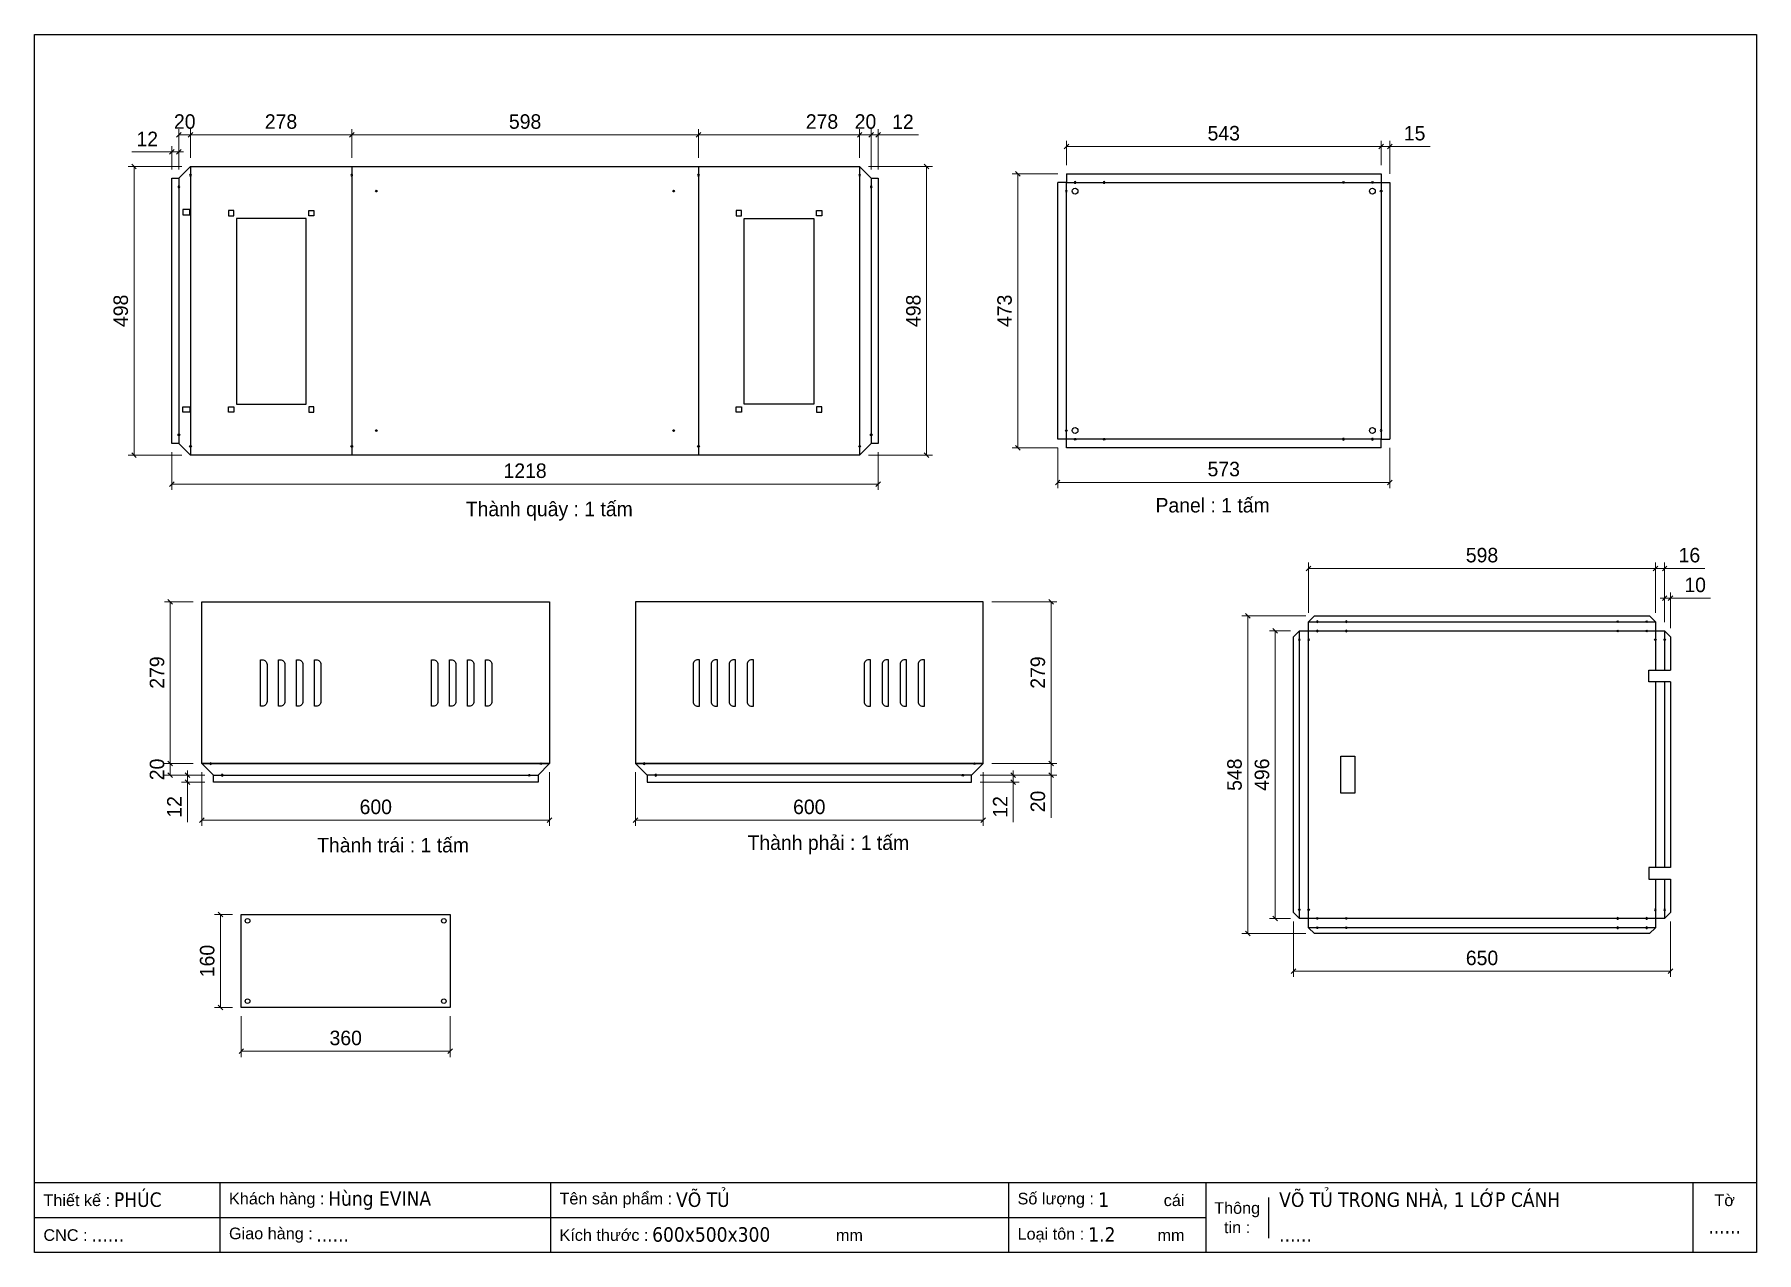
# Model space of a CAD drawing. Header units: millimetres. Extents: x 0 to 2970, y 0 to 2100.
import ezdxf
from ezdxf.enums import TextEntityAlignment as Align

# ---------------------------------------------------------------- set-up
doc = ezdxf.new("R2010")
doc.units = ezdxf.units.MM
doc.layers.add('CNC', color=7, linetype='Continuous')
doc.layers.add('DIM', color=253, linetype='Continuous')
doc.styles.add('Arial', font='arial.ttf')
doc.styles.add('Tahoma (Input Text)', font='tahoma.ttf')
doc.dimstyles.new('Dim-25', dxfattribs={"dimtxt": 25, "dimasz": 8, "dimexe": 10, "dimexo": 15, "dimgap": 10, "dimtad": 1, "dimdec": 0, "dimtxsty": 'Standard', "dimblk": 'OBLIQUE', "dimcen": 10, "dimclrd": 5, "dimclre": 5, "dimclrt": 3, "dimazin": 3, "dimtfac": 1, "dimtdec": 0, "dimtmove": 0, "dimatfit": 3, "dimldrblk": 'OBLIQUE', "dimlwd": 9, "dimlwe": 9})

# ---------------------------------------------------------------- blocks, each defined once
blk = doc.blocks.new('*D1')
at = {"color": 0, "linetype": 'ByBlock', "lineweight": -2}
for p, q in [((1542.7, 1868.3), (1534.7, 1876.3)), ((1534.7, 1378.7), (1542.7, 1370.7))]:
    blk.add_line(p, q, dxfattribs=at)
at = {"layer": 'Defpoints', "color": 0, "transparency": 16777216}
for p in [(1423.2, 1872.3), (1423.2, 1374.7), (1538.7, 1374.7)]:
    blk.add_point(p, dxfattribs=at)
at = {"layer": 'DIM', "color": 5, "lineweight": 9, "transparency": 16777216}
for p, q in [((1438.2, 1872.3), (1548.7, 1872.3)), ((1538.7, 1872.3), (1538.7, 1374.7)), ((1438.2, 1374.7), (1548.7, 1374.7))]:
    blk.add_line(p, q, dxfattribs=at)
at = {"layer": 'DIM', "color": 3, "transparency": 16777216, "insert": (1516, 1623.5), "char_height": 25, "attachment_point": 5, "rotation": 90}
blk.add_mtext('498', dxfattribs=at)
blk = doc.blocks.new('_Oblique')
at = {"color": 0, "linetype": 'ByBlock', "lineweight": -2}
blk.add_line((-0.5, -0.5), (0.5, 0.5), dxfattribs=at)
blk = doc.blocks.new('*D2')
at = {"color": 0, "linetype": 'ByBlock', "lineweight": -2}
for p, q in [((551.2, 1930.9), (543.2, 1922.9)), ((1141.2, 1922.9), (1149.2, 1930.9))]:
    blk.add_line(p, q, dxfattribs=at)
at = {"layer": 'Defpoints', "color": 0, "transparency": 16777216}
for p in [(1145.2, 1926.9), (547.2, 1872.3), (1145.2, 1872.3)]:
    blk.add_point(p, dxfattribs=at)
at = {"layer": 'DIM', "color": 5, "lineweight": 9, "transparency": 16777216}
for p, q in [((547.2, 1887.3), (547.2, 1936.9)), ((1145.2, 1887.3), (1145.2, 1936.9)), ((547.2, 1926.9), (1145.2, 1926.9))]:
    blk.add_line(p, q, dxfattribs=at)
at = {"layer": 'DIM', "color": 3, "transparency": 16777216, "insert": (846.2, 1949.7), "char_height": 25, "attachment_point": 5}
blk.add_mtext('598', dxfattribs=at)
blk = doc.blocks.new('*D3')
at = {"color": 0, "linetype": 'ByBlock', "lineweight": -2}
for p, q in [((1149.2, 1930.9), (1141.2, 1922.9)), ((1419.2, 1922.9), (1427.2, 1930.9))]:
    blk.add_line(p, q, dxfattribs=at)
at = {"layer": 'Defpoints', "color": 0, "transparency": 16777216}
for p in [(1423.2, 1926.9), (1145.2, 1872.3), (1423.2, 1872.3)]:
    blk.add_point(p, dxfattribs=at)
at = {"layer": 'DIM', "color": 5, "lineweight": 9, "transparency": 16777216}
for p, q in [((1145.2, 1887.3), (1145.2, 1936.9)), ((1423.2, 1887.3), (1423.2, 1936.9)), ((1145.2, 1926.9), (1423.2, 1926.9))]:
    blk.add_line(p, q, dxfattribs=at)
at = {"layer": 'DIM', "color": 3, "transparency": 16777216, "insert": (1358.2, 1949.7), "char_height": 25, "attachment_point": 5}
blk.add_mtext('278', dxfattribs=at)
blk = doc.blocks.new('*D4')
at = {"color": 0, "linetype": 'ByBlock', "lineweight": -2}
for p, q in [((1427.2, 1930.9), (1419.2, 1922.9)), ((1439.2, 1922.9), (1447.2, 1930.9))]:
    blk.add_line(p, q, dxfattribs=at)
at = {"layer": 'Defpoints', "color": 0, "transparency": 16777216}
for p in [(1443.2, 1926.9), (1423.2, 1872.3), (1443.2, 1852.3)]:
    blk.add_point(p, dxfattribs=at)
at = {"layer": 'DIM', "color": 5, "lineweight": 9, "transparency": 16777216}
for p, q in [((1423.2, 1887.3), (1423.2, 1936.9)), ((1443.2, 1867.3), (1443.2, 1936.9)), ((1423.2, 1926.9), (1443.2, 1926.9))]:
    blk.add_line(p, q, dxfattribs=at)
at = {"layer": 'DIM', "color": 3, "transparency": 16777216, "insert": (1433.2, 1949.7), "char_height": 25, "attachment_point": 5}
blk.add_mtext('20', dxfattribs=at)
blk = doc.blocks.new('*D5')
at = {"color": 0, "linetype": 'ByBlock', "lineweight": -2}
for p, q in [((1439.2, 1922.9), (1447.2, 1930.9)), ((1459.2, 1930.9), (1451.2, 1922.9))]:
    blk.add_line(p, q, dxfattribs=at)
at = {"layer": 'Defpoints', "color": 0, "transparency": 16777216}
for p in [(1455.2, 1926.9), (1443.2, 1852.3), (1455.2, 1852.3)]:
    blk.add_point(p, dxfattribs=at)
at = {"layer": 'DIM', "color": 5, "lineweight": 9, "transparency": 16777216}
for p, q in [((1443.2, 1867.3), (1443.2, 1936.9)), ((1455.2, 1867.3), (1455.2, 1936.9)), ((1443.2, 1926.9), (1435.2, 1926.9)), ((1443.2, 1926.9), (1455.2, 1926.9)), ((1455.2, 1926.9), (1524.4, 1926.9))]:
    blk.add_line(p, q, dxfattribs=at)
at = {"layer": 'DIM', "color": 3, "transparency": 16777216, "insert": (1497.8, 1949.5), "char_height": 25, "attachment_point": 5}
blk.add_mtext('12', dxfattribs=at)
blk = doc.blocks.new('*D6')
at = {"color": 0, "linetype": 'ByBlock', "lineweight": -2}
for p, q in [((273.2, 1930.9), (265.2, 1922.9)), ((543.2, 1922.9), (551.2, 1930.9))]:
    blk.add_line(p, q, dxfattribs=at)
at = {"layer": 'Defpoints', "color": 0, "transparency": 16777216}
for p in [(269.2, 1926.9), (269.2, 1872.3), (547.2, 1872.3)]:
    blk.add_point(p, dxfattribs=at)
at = {"layer": 'DIM', "color": 5, "lineweight": 9, "transparency": 16777216}
for p, q in [((269.2, 1887.3), (269.2, 1936.9)), ((547.2, 1887.3), (547.2, 1936.9)), ((547.2, 1926.9), (269.2, 1926.9))]:
    blk.add_line(p, q, dxfattribs=at)
at = {"layer": 'DIM', "color": 3, "transparency": 16777216, "insert": (425.2, 1949.7), "char_height": 25, "attachment_point": 5}
blk.add_mtext('278', dxfattribs=at)
blk = doc.blocks.new('*D7')
at = {"color": 0, "linetype": 'ByBlock', "lineweight": -2}
for p, q in [((253.2, 1930.9), (245.2, 1922.9)), ((265.2, 1922.9), (273.2, 1930.9))]:
    blk.add_line(p, q, dxfattribs=at)
at = {"layer": 'Defpoints', "color": 0, "transparency": 16777216}
for p in [(249.2, 1926.9), (269.2, 1872.3), (249.2, 1852.3)]:
    blk.add_point(p, dxfattribs=at)
at = {"layer": 'DIM', "color": 5, "lineweight": 9, "transparency": 16777216}
for p, q in [((249.2, 1867.3), (249.2, 1936.9)), ((269.2, 1887.3), (269.2, 1936.9)), ((269.2, 1926.9), (249.2, 1926.9))]:
    blk.add_line(p, q, dxfattribs=at)
at = {"layer": 'DIM', "color": 3, "transparency": 16777216, "insert": (259.2, 1949.7), "char_height": 25, "attachment_point": 5}
blk.add_mtext('20', dxfattribs=at)
blk = doc.blocks.new('*D8')
at = {"color": 0, "linetype": 'ByBlock', "lineweight": -2}
for p, q in [((241.2, 1328.9), (233.2, 1320.9)), ((1451.2, 1320.9), (1459.2, 1328.9))]:
    blk.add_line(p, q, dxfattribs=at)
at = {"layer": 'Defpoints', "color": 0, "transparency": 16777216}
for p in [(237.2, 1394.7), (1455.2, 1394.7), (1455.2, 1324.9)]:
    blk.add_point(p, dxfattribs=at)
at = {"layer": 'DIM', "color": 5, "lineweight": 9, "transparency": 16777216}
for p, q in [((237.2, 1379.7), (237.2, 1314.9)), ((1455.2, 1379.7), (1455.2, 1314.9)), ((237.2, 1324.9), (1455.2, 1324.9))]:
    blk.add_line(p, q, dxfattribs=at)
at = {"layer": 'DIM', "color": 3, "transparency": 16777216, "insert": (846.2, 1347.7), "char_height": 25, "attachment_point": 5}
blk.add_mtext('1218', dxfattribs=at)
blk = doc.blocks.new('f3daunguoc')
at = {"layer": 'CNC', "color": 2, "lineweight": -3}
blk.add_circle((0, 0), 1.5, dxfattribs=at)
blk = doc.blocks.new('*D9')
at = {"color": 0, "linetype": 'ByBlock', "lineweight": -2}
for p, q in [((233.2, 1893.4), (241.2, 1901.4)), ((253.2, 1901.4), (245.2, 1893.4))]:
    blk.add_line(p, q, dxfattribs=at)
at = {"layer": 'Defpoints', "color": 0, "ltscale": 3, "transparency": 16777216}
for p in [(237.2, 1897.4), (237.2, 1852.3), (249.2, 1852.3)]:
    blk.add_point(p, dxfattribs=at)
at = {"layer": 'DIM', "color": 5, "lineweight": 9, "ltscale": 3, "transparency": 16777216}
for p, q in [((237.2, 1867.3), (237.2, 1907.4)), ((249.2, 1867.3), (249.2, 1907.4)), ((237.2, 1897.4), (168, 1897.4)), ((249.2, 1897.4), (237.2, 1897.4)), ((249.2, 1897.4), (257.2, 1897.4))]:
    blk.add_line(p, q, dxfattribs=at)
at = {"layer": 'DIM', "color": 3, "ltscale": 3, "transparency": 16777216, "insert": (194.6, 1919.9), "char_height": 25, "attachment_point": 5}
blk.add_mtext('12', dxfattribs=at)
blk = doc.blocks.new('*D10')
at = {"color": 0, "linetype": 'ByBlock', "lineweight": -2}
for p, q in [((175.7, 1868.3), (167.7, 1876.3)), ((167.7, 1378.7), (175.7, 1370.7))]:
    blk.add_line(p, q, dxfattribs=at)
at = {"layer": 'Defpoints', "color": 0, "ltscale": 3, "transparency": 16777216}
for p in [(269.2, 1872.3), (171.7, 1374.7), (269.2, 1374.7)]:
    blk.add_point(p, dxfattribs=at)
at = {"layer": 'DIM', "color": 5, "lineweight": 9, "ltscale": 3, "transparency": 16777216}
for p, q in [((254.2, 1872.3), (161.7, 1872.3)), ((171.7, 1872.3), (171.7, 1374.7)), ((254.2, 1374.7), (161.7, 1374.7))]:
    blk.add_line(p, q, dxfattribs=at)
at = {"layer": 'DIM', "color": 3, "ltscale": 3, "transparency": 16777216, "insert": (149, 1623.5), "char_height": 25, "attachment_point": 5, "rotation": 90}
blk.add_mtext('498', dxfattribs=at)
blk = doc.blocks.new('khungtenAsean2')
at = {"color": 7}
for p, q in [((2970, -1980), (0, -1980)), ((320, -1980), (320, -2100)), ((890, -1980), (890, -2100)), ((1680, -1980), (1680, -2100)), ((2020, -1980), (2020, -2100)), ((2860, -1980), (2860, -2100)), ((2128.3, -2005), (2128.3, -2075)), ((2020, -2040), (0, -2040))]:
    blk.add_line(p, q, dxfattribs=at)
blk.add_lwpolyline([(0, 0), (2970, 0), (2970, -2100), (0, -2100)], close=True, dxfattribs=at)
at = {"color": 2, "char_height": 20, "style": 'Arial'}
for s, insert, width, attachment_point in [('  Thiết kế :', (0, -2010), 917.634, 4), ('  Khách hàng :', (320, -2010), 917.634, 4), ('  Tên sản phẩm :', (890, -2010), 917.634, 4), ('  Số lượng :', (1680, -2010), 917.634, 4), ('cái', (1947.6, -2010), 917.634, 4), ('Thông\\Ptin :', (2074.2, -2040), 108.311, 5), ('Tờ', (2915, -2010), 110, 5), ('  CNC :', (0, -2070), 917.634, 4), ('  Giao hàng :', (320, -2070), 917.634, 4), ('  Kích thước :', (890, -2070), 917.634, 4), ('mm', (1382.3, -2070), 917.634, 4), ('  Loại tôn :', (1680, -2070), 917.634, 4), ('mm', (1936.9, -2070), 917.634, 4)]:
    blk.add_mtext(s, dxfattribs=dict(at, insert=insert, width=width, attachment_point=attachment_point))
at = {"color": 1, "style": 'Tahoma (Input Text)', "flags": 8}
for tag, p in [('#01', (137.1, -2021.3)), ('#03', (506.6, -2019.3)), ('#05', (1106.6, -2021.3)), ('#07', (1834.7, -2021.3)), ('#09', (2146.7, -2021.3)), ('#02', (98.5, -2081.3)), ('#04', (486.1, -2081.3)), ('#06', (1065.3, -2081.3)), ('#08', (1817.4, -2081.3)), ('#10', (2146.7, -2081.3))]:
    blk.add_attdef(tag, p, '', height=25, dxfattribs=at)
blk.add_attdef('#11', text='', height=25, dxfattribs=at).set_placement((2915, -2067.3), align=Align.CENTER)
blk = doc.blocks.new('*D11')
at = {"color": 0, "linetype": 'ByBlock', "lineweight": -2}
for p, q in [((324.8, 578.6), (316.8, 586.6)), ((316.8, 426.6), (324.8, 418.6))]:
    blk.add_line(p, q, dxfattribs=at)
at = {"layer": 'Defpoints', "color": 0, "ltscale": 3, "transparency": 16777216}
for p in [(320.8, 582.6), (356.8, 582.6), (356.8, 422.6)]:
    blk.add_point(p, dxfattribs=at)
at = {"layer": 'DIM', "color": 5, "lineweight": 9, "ltscale": 3, "transparency": 16777216}
for p, q in [((341.8, 582.6), (310.8, 582.6)), ((320.8, 422.6), (320.8, 582.6)), ((341.8, 422.6), (310.8, 422.6))]:
    blk.add_line(p, q, dxfattribs=at)
at = {"layer": 'DIM', "color": 3, "ltscale": 3, "transparency": 16777216, "insert": (298, 502.6), "char_height": 25, "attachment_point": 5, "rotation": 90}
blk.add_mtext('160', dxfattribs=at)
blk = doc.blocks.new('*D12')
at = {"color": 0, "linetype": 'ByBlock', "lineweight": -2}
for p, q in [((360.8, 351), (352.8, 343)), ((712.8, 343), (720.8, 351))]:
    blk.add_line(p, q, dxfattribs=at)
at = {"layer": 'Defpoints', "color": 0, "ltscale": 3, "transparency": 16777216}
for p in [(356.8, 422.6), (716.8, 422.6), (716.8, 347)]:
    blk.add_point(p, dxfattribs=at)
at = {"layer": 'DIM', "color": 5, "lineweight": 9, "ltscale": 3, "transparency": 16777216}
for p, q in [((356.8, 407.6), (356.8, 337)), ((716.8, 407.6), (716.8, 337)), ((356.8, 347), (716.8, 347))]:
    blk.add_line(p, q, dxfattribs=at)
at = {"layer": 'DIM', "color": 3, "ltscale": 3, "transparency": 16777216, "insert": (536.8, 369.8), "char_height": 25, "attachment_point": 5}
blk.add_mtext('360', dxfattribs=at)
blk = doc.blocks.new('*D13')
at = {"color": 0, "linetype": 'ByBlock', "lineweight": -2}
for p, q in [((238.3, 1117.9), (230.3, 1125.9)), ((230.3, 846.9), (238.3, 838.9))]:
    blk.add_line(p, q, dxfattribs=at)
at = {"layer": 'Defpoints', "color": 0, "transparency": 16777216}
for p in [(288.9, 1121.9), (234.3, 842.9), (288.9, 842.9)]:
    blk.add_point(p, dxfattribs=at)
at = {"layer": 'DIM', "color": 5, "lineweight": 9, "transparency": 16777216}
for p, q in [((273.9, 1121.9), (224.3, 1121.9)), ((234.3, 1121.9), (234.3, 842.9)), ((273.9, 842.9), (224.3, 842.9))]:
    blk.add_line(p, q, dxfattribs=at)
at = {"layer": 'DIM', "color": 3, "transparency": 16777216, "insert": (211.5, 999.9), "char_height": 25, "attachment_point": 5, "rotation": 90}
blk.add_mtext('279', dxfattribs=at)
blk = doc.blocks.new('*D14')
at = {"color": 0, "linetype": 'ByBlock', "lineweight": -2}
for p, q in [((238.3, 838.9), (230.3, 846.9)), ((230.3, 826.9), (238.3, 818.9))]:
    blk.add_line(p, q, dxfattribs=at)
at = {"layer": 'Defpoints', "color": 0, "transparency": 16777216}
for p in [(288.9, 842.9), (234.3, 822.9), (308.9, 822.9)]:
    blk.add_point(p, dxfattribs=at)
at = {"layer": 'DIM', "color": 5, "lineweight": 9, "transparency": 16777216}
for p, q in [((273.9, 842.9), (224.3, 842.9)), ((234.3, 842.9), (234.3, 822.9)), ((293.9, 822.9), (224.3, 822.9))]:
    blk.add_line(p, q, dxfattribs=at)
at = {"layer": 'DIM', "color": 3, "transparency": 16777216, "insert": (211.5, 832.9), "char_height": 25, "attachment_point": 5, "rotation": 90}
blk.add_mtext('20', dxfattribs=at)
blk = doc.blocks.new('*D15')
at = {"color": 0, "linetype": 'ByBlock', "lineweight": -2}
for p, q in [((259.8, 826.9), (267.8, 818.9)), ((267.8, 806.9), (259.8, 814.9))]:
    blk.add_line(p, q, dxfattribs=at)
at = {"layer": 'Defpoints', "color": 0, "ltscale": 3, "transparency": 16777216}
for p in [(263.8, 810.9), (308.9, 822.9), (308.9, 810.9)]:
    blk.add_point(p, dxfattribs=at)
at = {"layer": 'DIM', "color": 5, "lineweight": 9, "ltscale": 3, "transparency": 16777216}
for p, q in [((293.9, 822.9), (253.8, 822.9)), ((293.9, 810.9), (253.8, 810.9)), ((263.8, 822.9), (263.8, 830.9)), ((263.8, 822.9), (263.8, 810.9)), ((263.8, 810.9), (263.8, 741.7))]:
    blk.add_line(p, q, dxfattribs=at)
at = {"layer": 'DIM', "color": 3, "ltscale": 3, "transparency": 16777216, "insert": (241.3, 768.3), "char_height": 25, "attachment_point": 5, "rotation": 90}
blk.add_mtext('12', dxfattribs=at)
blk = doc.blocks.new('*D16')
at = {"color": 0, "linetype": 'ByBlock', "lineweight": -2}
for p, q in [((292.9, 749.4), (284.9, 741.4)), ((884.5, 741.4), (892.5, 749.4))]:
    blk.add_line(p, q, dxfattribs=at)
at = {"layer": 'Defpoints', "color": 0, "ltscale": 3, "transparency": 16777216}
for p in [(288.9, 842.9), (888.5, 842.9), (888.5, 745.4)]:
    blk.add_point(p, dxfattribs=at)
at = {"layer": 'DIM', "color": 5, "lineweight": 9, "ltscale": 3, "transparency": 16777216}
for p, q in [((288.9, 827.9), (288.9, 735.4)), ((888.5, 827.9), (888.5, 735.4)), ((288.9, 745.4), (888.5, 745.4))]:
    blk.add_line(p, q, dxfattribs=at)
at = {"layer": 'DIM', "color": 3, "ltscale": 3, "transparency": 16777216, "insert": (588.7, 768.2), "char_height": 25, "attachment_point": 5}
blk.add_mtext('600', dxfattribs=at)
blk = doc.blocks.new('*D17')
at = {"color": 0, "linetype": 'ByBlock', "lineweight": -2}
for p, q in [((1757.4, 1117.9), (1749.4, 1125.9)), ((1749.4, 846.9), (1757.4, 838.9))]:
    blk.add_line(p, q, dxfattribs=at)
at = {"layer": 'Defpoints', "color": 0, "transparency": 16777216}
for p in [(1636.1, 1121.9), (1636.1, 842.9), (1753.4, 842.9)]:
    blk.add_point(p, dxfattribs=at)
at = {"layer": 'DIM', "color": 5, "lineweight": 9, "transparency": 16777216}
for p, q in [((1651.1, 1121.9), (1763.4, 1121.9)), ((1753.4, 1121.9), (1753.4, 842.9)), ((1651.1, 842.9), (1763.4, 842.9))]:
    blk.add_line(p, q, dxfattribs=at)
at = {"layer": 'DIM', "color": 3, "transparency": 16777216, "insert": (1730.6, 999.9), "char_height": 25, "attachment_point": 5, "rotation": 90}
blk.add_mtext('279', dxfattribs=at)
blk = doc.blocks.new('*D18')
at = {"color": 0, "linetype": 'ByBlock', "lineweight": -2}
for p, q in [((1757.4, 838.9), (1749.4, 846.9)), ((1749.4, 826.9), (1757.4, 818.9))]:
    blk.add_line(p, q, dxfattribs=at)
at = {"layer": 'Defpoints', "color": 0, "transparency": 16777216}
for p in [(1636.1, 842.9), (1616.1, 822.9), (1753.4, 822.9)]:
    blk.add_point(p, dxfattribs=at)
at = {"layer": 'DIM', "color": 5, "lineweight": 9, "transparency": 16777216}
for p, q in [((1651.1, 842.9), (1763.4, 842.9)), ((1753.4, 842.9), (1753.4, 822.9)), ((1631.1, 822.9), (1763.4, 822.9)), ((1753.4, 822.9), (1753.4, 749.5))]:
    blk.add_line(p, q, dxfattribs=at)
at = {"layer": 'DIM', "color": 3, "transparency": 16777216, "insert": (1730.6, 777.6), "char_height": 25, "attachment_point": 5, "rotation": 90}
blk.add_mtext('20', dxfattribs=at)
blk = doc.blocks.new('*D19')
at = {"color": 0, "linetype": 'ByBlock', "lineweight": -2}
for p, q in [((1684.1, 826.9), (1692.1, 818.9)), ((1692.1, 806.9), (1684.1, 814.9))]:
    blk.add_line(p, q, dxfattribs=at)
at = {"layer": 'Defpoints', "color": 0, "ltscale": 3, "transparency": 16777216}
for p in [(1616.1, 822.9), (1616.1, 810.9), (1688.1, 810.9)]:
    blk.add_point(p, dxfattribs=at)
at = {"layer": 'DIM', "color": 5, "lineweight": 9, "ltscale": 3, "transparency": 16777216}
for p, q in [((1631.1, 822.9), (1698.1, 822.9)), ((1631.1, 810.9), (1698.1, 810.9)), ((1688.1, 822.9), (1688.1, 830.9)), ((1688.1, 822.9), (1688.1, 810.9)), ((1688.1, 810.9), (1688.1, 741.7))]:
    blk.add_line(p, q, dxfattribs=at)
at = {"layer": 'DIM', "color": 3, "ltscale": 3, "transparency": 16777216, "insert": (1665.6, 768.3), "char_height": 25, "attachment_point": 5, "rotation": 90}
blk.add_mtext('12', dxfattribs=at)
blk = doc.blocks.new('*D20')
at = {"color": 0, "linetype": 'ByBlock', "lineweight": -2}
for p, q in [((1040.5, 749.4), (1032.5, 741.4)), ((1632.1, 741.4), (1640.1, 749.4))]:
    blk.add_line(p, q, dxfattribs=at)
at = {"layer": 'Defpoints', "color": 0, "ltscale": 3, "transparency": 16777216}
for p in [(1036.5, 842.9), (1636.1, 842.9), (1036.5, 745.4)]:
    blk.add_point(p, dxfattribs=at)
at = {"layer": 'DIM', "color": 5, "lineweight": 9, "ltscale": 3, "transparency": 16777216}
for p, q in [((1036.5, 827.9), (1036.5, 735.4)), ((1636.1, 827.9), (1636.1, 735.4)), ((1636.1, 745.4), (1036.5, 745.4))]:
    blk.add_line(p, q, dxfattribs=at)
at = {"layer": 'DIM', "color": 3, "ltscale": 3, "transparency": 16777216, "insert": (1336.3, 768.2), "char_height": 25, "attachment_point": 5}
blk.add_mtext('600', dxfattribs=at)
blk = doc.blocks.new('*D21')
at = {"color": 0, "linetype": 'ByBlock', "lineweight": -2}
for p, q in [((2318.5, 1902.8), (2326.5, 1910.8)), ((2341.5, 1910.8), (2333.5, 1902.8))]:
    blk.add_line(p, q, dxfattribs=at)
at = {"layer": 'Defpoints', "color": 0, "ltscale": 3, "transparency": 16777216}
for p in [(2337.5, 1906.8), (2322.5, 1859.9), (2337.5, 1844.9)]:
    blk.add_point(p, dxfattribs=at)
at = {"layer": 'DIM', "color": 5, "lineweight": 9, "ltscale": 3, "transparency": 16777216}
for p, q in [((2322.5, 1906.8), (2314.5, 1906.8)), ((2322.5, 1874.9), (2322.5, 1916.8)), ((2322.5, 1906.8), (2337.5, 1906.8)), ((2337.5, 1859.9), (2337.5, 1916.8)), ((2337.5, 1906.8), (2407.1, 1906.8))]:
    blk.add_line(p, q, dxfattribs=at)
at = {"layer": 'DIM', "color": 3, "ltscale": 3, "transparency": 16777216, "insert": (2380.3, 1929.6), "char_height": 25, "attachment_point": 5}
blk.add_mtext('15', dxfattribs=at)
blk = doc.blocks.new('*D22')
at = {"color": 0, "linetype": 'ByBlock', "lineweight": -2}
for p, q in [((1783.7, 1910.8), (1775.7, 1902.8)), ((2318.5, 1902.8), (2326.5, 1910.8))]:
    blk.add_line(p, q, dxfattribs=at)
at = {"layer": 'Defpoints', "color": 0, "ltscale": 3, "transparency": 16777216}
for p in [(1779.7, 1906.8), (1779.7, 1859.9), (2322.5, 1859.9)]:
    blk.add_point(p, dxfattribs=at)
at = {"layer": 'DIM', "color": 5, "lineweight": 9, "ltscale": 3, "transparency": 16777216}
for p, q in [((1779.7, 1874.9), (1779.7, 1916.8)), ((2322.5, 1906.8), (1779.7, 1906.8)), ((2322.5, 1874.9), (2322.5, 1916.8))]:
    blk.add_line(p, q, dxfattribs=at)
at = {"layer": 'DIM', "color": 3, "ltscale": 3, "transparency": 16777216, "insert": (2051.1, 1929.6), "char_height": 25, "attachment_point": 5}
blk.add_mtext('543', dxfattribs=at)
blk = doc.blocks.new('*D23')
at = {"color": 0, "linetype": 'ByBlock', "lineweight": -2}
for p, q in [((1700, 1855.9), (1692, 1863.9)), ((1692, 1391.1), (1700, 1383.1))]:
    blk.add_line(p, q, dxfattribs=at)
at = {"layer": 'Defpoints', "color": 0, "ltscale": 3, "transparency": 16777216}
for p in [(1779.7, 1859.9), (1696, 1387.1), (1779.7, 1387.1)]:
    blk.add_point(p, dxfattribs=at)
at = {"layer": 'DIM', "color": 5, "lineweight": 9, "ltscale": 3, "transparency": 16777216}
for p, q in [((1764.7, 1859.9), (1686, 1859.9)), ((1696, 1859.9), (1696, 1387.1)), ((1764.7, 1387.1), (1686, 1387.1))]:
    blk.add_line(p, q, dxfattribs=at)
at = {"layer": 'DIM', "color": 3, "ltscale": 3, "transparency": 16777216, "insert": (1673.2, 1623.5), "char_height": 25, "attachment_point": 5, "rotation": 90}
blk.add_mtext('473', dxfattribs=at)
blk = doc.blocks.new('*D24')
at = {"color": 0, "linetype": 'ByBlock', "lineweight": -2}
for p, q in [((1768.7, 1331.8), (1760.7, 1323.8)), ((2333.5, 1323.8), (2341.5, 1331.8))]:
    blk.add_line(p, q, dxfattribs=at)
at = {"layer": 'Defpoints', "color": 0, "ltscale": 3, "transparency": 16777216}
for p in [(1764.7, 1402.1), (2337.5, 1402.1), (2337.5, 1327.8)]:
    blk.add_point(p, dxfattribs=at)
at = {"layer": 'DIM', "color": 5, "lineweight": 9, "ltscale": 3, "transparency": 16777216}
for p, q in [((1764.7, 1387.1), (1764.7, 1317.8)), ((2337.5, 1387.1), (2337.5, 1317.8)), ((1764.7, 1327.8), (2337.5, 1327.8))]:
    blk.add_line(p, q, dxfattribs=at)
at = {"layer": 'DIM', "color": 3, "ltscale": 3, "transparency": 16777216, "insert": (2051.1, 1350.6), "char_height": 25, "attachment_point": 5}
blk.add_mtext('573', dxfattribs=at)
blk = doc.blocks.new('*D25')
at = {"color": 0, "linetype": 'ByBlock', "lineweight": -2}
for p, q in [((2807.5, 1124.1), (2815.5, 1132.1)), ((2825.5, 1132.1), (2817.5, 1124.1))]:
    blk.add_line(p, q, dxfattribs=at)
at = {"layer": 'Defpoints', "color": 0, "ltscale": 3, "transparency": 16777216}
for p in [(2821.5, 1128.1), (2811.5, 1071.6), (2821.5, 1061.6)]:
    blk.add_point(p, dxfattribs=at)
at = {"layer": 'DIM', "color": 5, "lineweight": 9, "ltscale": 3, "transparency": 16777216}
for p, q in [((2811.5, 1086.6), (2811.5, 1138.1)), ((2821.5, 1076.6), (2821.5, 1138.1)), ((2811.5, 1128.1), (2803.5, 1128.1)), ((2811.5, 1128.1), (2821.5, 1128.1)), ((2821.5, 1128.1), (2890.8, 1128.1))]:
    blk.add_line(p, q, dxfattribs=at)
at = {"layer": 'DIM', "color": 3, "ltscale": 3, "transparency": 16777216, "insert": (2864.1, 1150.9), "char_height": 25, "attachment_point": 5}
blk.add_mtext('10', dxfattribs=at)
blk = doc.blocks.new('*D26')
at = {"color": 0, "linetype": 'ByBlock', "lineweight": -2}
for p, q in [((2791.5, 1175.4), (2799.5, 1183.4)), ((2815.5, 1183.4), (2807.5, 1175.4))]:
    blk.add_line(p, q, dxfattribs=at)
at = {"layer": 'Defpoints', "color": 0, "ltscale": 3, "transparency": 16777216}
for p in [(2811.5, 1179.4), (2795.5, 1087.6), (2811.5, 1071.6)]:
    blk.add_point(p, dxfattribs=at)
at = {"layer": 'DIM', "color": 5, "lineweight": 9, "ltscale": 3, "transparency": 16777216}
for p, q in [((2795.5, 1102.6), (2795.5, 1189.4)), ((2811.5, 1086.6), (2811.5, 1189.4)), ((2795.5, 1179.4), (2787.5, 1179.4)), ((2795.5, 1179.4), (2811.5, 1179.4)), ((2811.5, 1179.4), (2880.9, 1179.4))]:
    blk.add_line(p, q, dxfattribs=at)
at = {"layer": 'DIM', "color": 3, "ltscale": 3, "transparency": 16777216, "insert": (2854.2, 1202.2), "char_height": 25, "attachment_point": 5}
blk.add_mtext('16', dxfattribs=at)
blk = doc.blocks.new('*D27')
at = {"color": 0, "linetype": 'ByBlock', "lineweight": -2}
for p, q in [((2201.5, 1183.4), (2193.5, 1175.4)), ((2791.5, 1175.4), (2799.5, 1183.4))]:
    blk.add_line(p, q, dxfattribs=at)
at = {"layer": 'Defpoints', "color": 0, "ltscale": 3, "transparency": 16777216}
for p in [(2197.5, 1179.4), (2197.5, 1087.6), (2795.5, 1087.6)]:
    blk.add_point(p, dxfattribs=at)
at = {"layer": 'DIM', "color": 5, "lineweight": 9, "ltscale": 3, "transparency": 16777216}
for p, q in [((2197.5, 1102.6), (2197.5, 1189.4)), ((2795.5, 1102.6), (2795.5, 1189.4)), ((2795.5, 1179.4), (2197.5, 1179.4))]:
    blk.add_line(p, q, dxfattribs=at)
at = {"layer": 'DIM', "color": 3, "ltscale": 3, "transparency": 16777216, "insert": (2496.5, 1202.2), "char_height": 25, "attachment_point": 5}
blk.add_mtext('598', dxfattribs=at)
blk = doc.blocks.new('*D28')
at = {"color": 0, "linetype": 'ByBlock', "lineweight": -2}
for p, q in [((2096.5, 1093.6), (2088.5, 1101.6)), ((2088.5, 554), (2096.5, 546))]:
    blk.add_line(p, q, dxfattribs=at)
at = {"layer": 'Defpoints', "color": 0, "ltscale": 3, "transparency": 16777216}
for p in [(2207.5, 1097.6), (2092.5, 550), (2207.5, 550)]:
    blk.add_point(p, dxfattribs=at)
at = {"layer": 'DIM', "color": 5, "lineweight": 9, "ltscale": 3, "transparency": 16777216}
for p, q in [((2192.5, 1097.6), (2082.5, 1097.6)), ((2092.5, 1097.6), (2092.5, 550)), ((2192.5, 550), (2082.5, 550))]:
    blk.add_line(p, q, dxfattribs=at)
at = {"layer": 'DIM', "color": 3, "ltscale": 3, "transparency": 16777216, "insert": (2069.8, 823.8), "char_height": 25, "attachment_point": 5, "rotation": 90}
blk.add_mtext('548', dxfattribs=at)
blk = doc.blocks.new('*D29')
at = {"color": 0, "linetype": 'ByBlock', "lineweight": -2}
for p, q in [((2143.9, 1067.6), (2135.9, 1075.6)), ((2135.9, 580), (2143.9, 572))]:
    blk.add_line(p, q, dxfattribs=at)
at = {"layer": 'Defpoints', "color": 0, "ltscale": 3, "transparency": 16777216}
for p in [(2139.9, 1071.6), (2181.5, 1071.6), (2181.5, 576)]:
    blk.add_point(p, dxfattribs=at)
at = {"layer": 'DIM', "color": 5, "lineweight": 9, "ltscale": 3, "transparency": 16777216}
for p, q in [((2166.5, 1071.6), (2129.9, 1071.6)), ((2139.9, 576), (2139.9, 1071.6)), ((2166.5, 576), (2129.9, 576))]:
    blk.add_line(p, q, dxfattribs=at)
at = {"layer": 'DIM', "color": 3, "ltscale": 3, "transparency": 16777216, "insert": (2117.1, 823.8), "char_height": 25, "attachment_point": 5, "rotation": 90}
blk.add_mtext('496', dxfattribs=at)
blk = doc.blocks.new('*D30')
at = {"color": 0, "linetype": 'ByBlock', "lineweight": -2}
for p, q in [((2175.5, 489.1), (2167.5, 481.1)), ((2817.5, 481.1), (2825.5, 489.1))]:
    blk.add_line(p, q, dxfattribs=at)
at = {"layer": 'Defpoints', "color": 0, "ltscale": 3, "transparency": 16777216}
for p in [(2171.5, 586), (2821.5, 586), (2821.5, 485.1)]:
    blk.add_point(p, dxfattribs=at)
at = {"layer": 'DIM', "color": 5, "lineweight": 9, "ltscale": 3, "transparency": 16777216}
for p, q in [((2171.5, 571), (2171.5, 475.1)), ((2821.5, 571), (2821.5, 475.1)), ((2171.5, 485.1), (2821.5, 485.1))]:
    blk.add_line(p, q, dxfattribs=at)
at = {"layer": 'DIM', "color": 3, "ltscale": 3, "transparency": 16777216, "insert": (2496.5, 507.8), "char_height": 25, "attachment_point": 5}
blk.add_mtext('650', dxfattribs=at)

msp = doc.modelspace()

# ---------------------------------------------------------------- linework, layer by layer
at = {"color": 7}
for p, q in [((249.2, 1852.3), (269.2, 1872.3)), ((269.2, 1872.3), (269.2, 1374.7)), ((547.2, 1872.3), (547.2, 1374.7)), ((1145.2, 1872.3), (1145.2, 1374.7)), ((1423.2, 1872.3), (1423.2, 1374.7)), ((1423.2, 1872.3), (1443.2, 1852.3)), ((249.2, 1852.3), (249.2, 1394.7)), ((1443.2, 1852.3), (1443.2, 1394.7)), ((249.2, 1394.7), (269.2, 1374.7)), ((1423.2, 1374.7), (1443.2, 1394.7)), ((288.9, 1121.9), (888.5, 1121.9)), ((1636.1, 1121.9), (1036.5, 1121.9)), ((288.9, 842.9), (888.5, 842.9)), ((308.9, 822.9), (288.9, 842.9)), ((868.5, 822.9), (888.5, 842.9)), ((1636.1, 842.9), (1036.5, 842.9)), ((1056.5, 822.9), (1036.5, 842.9)), ((1616.1, 822.9), (1636.1, 842.9)), ((308.9, 822.9), (868.5, 822.9)), ((1616.1, 822.9), (1056.5, 822.9))]:
    msp.add_line(p, q, dxfattribs=at)
for points in [[(269.2, 1872.3), (1423.2, 1872.3)], [(249.2, 1394.7), (237.2, 1394.7), (237.2, 1852.3), (249.2, 1852.3)], [(1443.2, 1852.3), (1455.2, 1852.3), (1455.2, 1394.7), (1443.2, 1394.7)], [(1764.7, 1402.1), (1764.7, 1844.9)], [(1779.7, 1859.9), (2322.5, 1859.9)], [(2337.5, 1844.9), (2337.5, 1402.1)], [(1423.2, 1374.7), (269.2, 1374.7)], [(2322.5, 1387.1), (1779.7, 1387.1)], [(2821.5, 643.8), (2821.5, 586), (2811.5, 576), (2795.5, 576), (2795.5, 560), (2785.5, 550), (2207.5, 550), (2197.5, 560), (2197.5, 576), (2181.5, 576), (2171.5, 586), (2171.5, 1061.6), (2181.5, 1071.6), (2197.5, 1071.6), (2197.5, 1087.6), (2207.5, 1097.6), (2785.5, 1097.6), (2795.5, 1087.6), (2795.5, 1071.6), (2811.5, 1071.6), (2821.5, 1061.6), (2821.5, 1003.8)], [(2181.5, 576), (2181.5, 1071.6)], [(2197.5, 1087.6), (2795.5, 1087.6)], [(2795.5, 643.8), (2795.5, 576), (2197.5, 576), (2197.5, 1071.6), (2795.5, 1071.6), (2795.5, 1003.8)], [(2811.5, 1071.6), (2811.5, 1003.8)], [(2795.5, 983.8), (2795.5, 663.8)], [(2811.5, 983.8), (2811.5, 663.8)], [(2821.5, 983.8), (2821.5, 663.8)], [(868.5, 822.9), (868.5, 810.9), (308.9, 810.9), (308.9, 822.9)], [(1056.5, 822.9), (1056.5, 810.9), (1616.1, 810.9), (1616.1, 822.9)], [(2811.5, 643.8), (2811.5, 576)], [(2795.5, 560), (2197.5, 560)]]:
    msp.add_lwpolyline(points, dxfattribs=at)
at = {"color": 7, "ltscale": 3}
for points in [[(1779.7, 1859.9), (1779.7, 1844.9), (1764.7, 1844.9)], [(2322.5, 1859.9), (2322.5, 1844.9), (2337.5, 1844.9)], [(1779.7, 1387.1), (1779.7, 1402.1), (1764.7, 1402.1)], [(2322.5, 1387.1), (2322.5, 1402.1), (2337.5, 1402.1)]]:
    msp.add_lwpolyline(points, dxfattribs=at)
at = {"color": 7}
for points in [[(1779.7, 1844.9), (2322.5, 1844.9), (2322.5, 1402.1), (1779.7, 1402.1)], [(716.8, 422.6), (356.8, 422.6), (356.8, 582.6), (716.8, 582.6)]]:
    msp.add_lwpolyline(points, close=True, dxfattribs=at)
at = {"color": 2}
for points in [[(268.2, 1798), (256.2, 1798), (256.2, 1789), (268.2, 1789)], [(343.6, 1787.3), (343.6, 1796.3), (334.6, 1796.3), (334.6, 1787.3)], [(468.4, 1462.5), (468.4, 1782.5), (348.4, 1782.5), (348.4, 1462.5)], [(473.1, 1787.3), (473.1, 1796.3), (482.1, 1796.3), (482.1, 1787.3)], [(1219.2, 1787.3), (1219.2, 1796.3), (1210.2, 1796.3), (1210.2, 1787.3)], [(1224, 1462.5), (1224, 1782.5), (1344, 1782.5), (1344, 1462.5)], [(1348.7, 1787.3), (1348.7, 1796.3), (1357.7, 1796.3), (1357.7, 1787.3)], [(268.2, 1449), (256.2, 1449), (256.2, 1458), (268.2, 1458)], [(343.6, 1457.8), (343.6, 1448.8), (334.6, 1448.8), (334.6, 1457.8)], [(473.1, 1457.8), (473.1, 1448.8), (482.1, 1448.8), (482.1, 1457.8)], [(1219.2, 1457.8), (1219.2, 1448.8), (1210.2, 1448.8), (1210.2, 1457.8)], [(1348.7, 1457.8), (1348.7, 1448.8), (1357.7, 1448.8), (1357.7, 1457.8)]]:
    msp.add_lwpolyline(points, close=True, dxfattribs=at)
at = {"color": 7, "ltscale": 3}
for points in [[(288.9, 842.9), (288.9, 1121.9), (888.5, 1121.9), (888.5, 842.9)], [(1636.1, 842.9), (1636.1, 1121.9), (1036.5, 1121.9), (1036.5, 842.9)]]:
    msp.add_lwpolyline(points, close=True, dxfattribs=at)
at = {"color": 2}
for points in [[(401.1, 1013.9), (401.1, 949.9, -0.414214), (393.1, 941.9), (390.1, 941.9), (390.1, 1021.9), (393.1, 1021.9, -0.414214)], [(432.1, 1013.9), (432.1, 949.9, -0.414214), (424.1, 941.9), (421.1, 941.9), (421.1, 1021.9), (424.1, 1021.9, -0.414214)], [(463.1, 1013.9), (463.1, 949.9, -0.414214), (455.1, 941.9), (452.1, 941.9), (452.1, 1021.9), (455.1, 1021.9, -0.414214)], [(494.1, 1013.9), (494.1, 949.9, -0.414214), (486.1, 941.9), (483.1, 941.9), (483.1, 1021.9), (486.1, 1021.9, -0.414214)], [(695.9, 1013.9), (695.9, 949.9, -0.414214), (687.9, 941.9), (684.9, 941.9), (684.9, 1021.9), (687.9, 1021.9, -0.414214)], [(726.9, 1013.9), (726.9, 949.9, -0.414214), (718.9, 941.9), (715.9, 941.9), (715.9, 1021.9), (718.9, 1021.9, -0.414214)], [(757.9, 1013.9), (757.9, 949.9, -0.414214), (749.9, 941.9), (746.9, 941.9), (746.9, 1021.9), (749.9, 1021.9, -0.414214)], [(788.9, 1013.9), (788.9, 949.9, -0.414214), (780.9, 941.9), (777.9, 941.9), (777.9, 1021.9), (780.9, 1021.9, -0.414214)], [(1136.1, 1013.9), (1136.1, 949.9, 0.414214), (1144.1, 941.9), (1147.1, 941.9), (1147.1, 1021.9), (1144.1, 1021.9, 0.414214)], [(1167.1, 1013.9), (1167.1, 949.9, 0.414214), (1175.1, 941.9), (1178.1, 941.9), (1178.1, 1021.9), (1175.1, 1021.9, 0.414214)], [(1198.1, 1013.9), (1198.1, 949.9, 0.414214), (1206.1, 941.9), (1209.1, 941.9), (1209.1, 1021.9), (1206.1, 1021.9, 0.414214)], [(1229.1, 1013.9), (1229.1, 949.9, 0.414214), (1237.1, 941.9), (1240.1, 941.9), (1240.1, 1021.9), (1237.1, 1021.9, 0.414214)], [(1430.9, 1013.9), (1430.9, 949.9, 0.414214), (1438.9, 941.9), (1441.9, 941.9), (1441.9, 1021.9), (1438.9, 1021.9, 0.414214)], [(1461.9, 1013.9), (1461.9, 949.9, 0.414214), (1469.9, 941.9), (1472.9, 941.9), (1472.9, 1021.9), (1469.9, 1021.9, 0.414214)], [(1492.9, 1013.9), (1492.9, 949.9, 0.414214), (1500.9, 941.9), (1503.9, 941.9), (1503.9, 1021.9), (1500.9, 1021.9, 0.414214)], [(1523.9, 1013.9), (1523.9, 949.9, 0.414214), (1531.9, 941.9), (1534.9, 941.9), (1534.9, 1021.9), (1531.9, 1021.9, 0.414214)]]:
    msp.add_lwpolyline(points, format="xyb", close=True, dxfattribs=at)
for points in [[(2821.5, 983.8), (2784.5, 983.8), (2784.5, 1003.8), (2821.5, 1003.8)], [(2821.5, 663.8), (2784.5, 663.8), (2784.5, 643.8), (2821.5, 643.8)]]:
    msp.add_lwpolyline(points, dxfattribs=at)
at = {"color": 2, "linetype": 'Continuous'}
msp.add_lwpolyline([(2253.3, 855.6), (2277.3, 855.6), (2277.3, 792.1), (2253.3, 792.1)], close=True, dxfattribs=at)
at = {"color": 2, "ltscale": 3}
for centre, radius in [((589.6, 1829.9), 1.5), ((1102.4, 1829.9), 1.5), ((1794.7, 1829.9), 5), ((2307.5, 1829.9), 5), ((589.6, 1417.1), 1.5), ((1102.4, 1417.1), 1.5), ((1794.7, 1417.1), 5), ((2307.5, 1417.1), 5)]:
    msp.add_circle(centre, radius, dxfattribs=at)
at = {"color": 7}
for centre in [(367.5, 571.9), (706, 571.9), (367.5, 433.4), (706, 433.4)]:
    msp.add_circle(centre, 4, dxfattribs=at)

# ---------------------------------------------------------------- block references
ref = msp.add_blockref('khungtenAsean2', (0, 2100), dxfattribs=at)
ref.add_attrib('#11', '......', dxfattribs={"color": 1, "height": 25, "style": 'Tahoma (Input Text)'}).set_placement((2915, 32.7), align=Align.CENTER)
ref.add_attrib('#09', 'VÕ TỦ TRONG NHÀ, 1 LỚP CÁNH', (2146.7, 78.7), dxfattribs={"color": 1, "height": 25, "style": 'Tahoma (Input Text)'})
ref.add_attrib('#10', '......', (2146.7, 18.7), dxfattribs={"color": 1, "height": 25, "style": 'Tahoma (Input Text)'})
ref.add_attrib('#08', '1.2', (1817.4, 18.7), dxfattribs={"color": 1, "height": 25, "style": 'Tahoma (Input Text)'})
ref.add_attrib('#07', '1', (1834.7, 78.7), dxfattribs={"color": 1, "height": 25, "style": 'Tahoma (Input Text)'})
ref.add_attrib('#06', '600x500x300', (1065.3, 18.7), dxfattribs={"color": 1, "height": 25, "style": 'Tahoma (Input Text)'})
ref.add_attrib('#05', 'VÕ TỦ', (1106.6, 78.7), dxfattribs={"color": 1, "height": 25, "style": 'Tahoma (Input Text)'})
ref.add_attrib('#04', '......', (486.1, 18.7), dxfattribs={"color": 1, "height": 25, "style": 'Tahoma (Input Text)'})
ref.add_attrib('#03', 'Hùng EVINA', (506.6, 80.7), dxfattribs={"color": 1, "height": 25, "style": 'Tahoma (Input Text)'})
ref.add_attrib('#02', '......', (98.5, 18.7), dxfattribs={"color": 1, "height": 25, "style": 'Tahoma (Input Text)'})
ref.add_attrib('#01', 'PHÚC', (137.1, 78.7), dxfattribs={"color": 1, "height": 25, "style": 'Tahoma (Input Text)'})
at = {"lineweight": -3, "xscale": -1}
for p, rotation in [((269.2, 1857.3), 180), ((547.2, 1857.3), 180), ((1145.2, 1857.3), 180), ((1423.2, 1857.3), 180), ((1794.7, 1844.9), 180), ((1844.7, 1844.9), 180), ((249.2, 1837.3), 180), ((1443.2, 1837.3), 180), ((1779.7, 1829.9), 180), ((2212.5, 1087.6), 180), ((2212.5, 1071.6), 180), ((2262.5, 1087.6), 180), ((2262.5, 1071.6), 180), ((2181.5, 1056.6), 180), ((2197.5, 1056.6), 180), ((303.9, 842.9), 270), ((1051.5, 842.9), 270), ((323.9, 822.9), 270), ((1071.5, 822.9), 270)]:
    msp.add_blockref('f3daunguoc', p, dxfattribs=dict(at, rotation=rotation))
at = {"lineweight": -3}
for p, rotation in [((2257.5, 1844.9), 180), ((2307.5, 1844.9), 180), ((2322.5, 1829.9), 180), ((2730.5, 1087.6), 180), ((2730.5, 1071.6), 180), ((2780.5, 1087.6), 180), ((2780.5, 1071.6), 180), ((2795.5, 1056.6), 180), ((2811.5, 1056.6), 180), ((873.5, 842.9), 90), ((1621.1, 842.9), 90), ((853.5, 822.9), 90), ((1601.1, 822.9), 90)]:
    msp.add_blockref('f3daunguoc', p, dxfattribs=dict(at, rotation=rotation))
for p in [(249.2, 1409.7), (1443.2, 1409.7), (1779.7, 1417.1), (1794.7, 1402.1), (1844.7, 1402.1), (269.2, 1389.7), (547.2, 1389.7), (1145.2, 1389.7), (1423.2, 1389.7), (2181.5, 591), (2197.5, 591), (2212.5, 576), (2262.5, 576), (2212.5, 560), (2262.5, 560)]:
    msp.add_blockref('f3daunguoc', p, dxfattribs=at)
at = {"lineweight": -3, "xscale": -1}
for p in [(2257.5, 1402.1), (2307.5, 1402.1), (2322.5, 1417.1), (2730.5, 576), (2780.5, 576), (2795.5, 591), (2811.5, 591), (2730.5, 560), (2780.5, 560)]:
    msp.add_blockref('f3daunguoc', p, dxfattribs=at)

# ---------------------------------------------------------------- texts
at = {"color": 2, "char_height": 25, "width": 1073, "attachment_point": 5}
for s, insert in [('Thành quây : 1 tấm', (887.9, 1278.1)), ('Panel : 1 tấm', (2031.9, 1288.2)), ('Thành trái : 1 tấm', (618.5, 702.2)), ('Thành phải : 1 tấm', (1369.2, 702.8))]:
    msp.add_mtext(s, dxfattribs=dict(at, insert=insert))

# ---------------------------------------------------------------- dimensions: what is measured, and where the dimension line sits
at = {"layer": 'DIM', "color": 7}
for base, p1, p2, angle, picture, middle in [((249.2, 1926.9), (269.2, 1872.3), (249.2, 1852.3), 180, '*D7', (259.2, 1926.9)), ((269.2, 1926.9), (547.2, 1872.3), (269.2, 1872.3), 180, '*D6', (425.2, 1926.9)), ((1538.7, 1374.7), (1423.2, 1872.3), (1423.2, 1374.7), 90, '*D1', (1538.7, 1623.5)), ((234.3, 842.9), (288.9, 1121.9), (288.9, 842.9), 270, '*D13', (234.3, 999.9)), ((1753.4, 842.9), (1636.1, 1121.9), (1636.1, 842.9), 270, '*D17', (1753.4, 999.9)), ((234.3, 822.9), (288.9, 842.9), (308.9, 822.9), 270, '*D14', (234.3, 832.9)), ((1753.4, 822.9), (1636.1, 842.9), (1616.1, 822.9), 270, '*D18', (1753.4, 777.6))]:
    dim = msp.add_linear_dim(base=base, p1=p1, p2=p2, angle=angle, dimstyle='Dim-25', dxfattribs=at)
    dim.commit()
    dim.dimension.update_dxf_attribs({"geometry": picture, "text_midpoint": middle, "dimtype": 160})
for base, p1, p2, picture, middle in [((1145.2, 1926.9), (547.2, 1872.3), (1145.2, 1872.3), '*D2', (846.2, 1949.7)), ((1455.2, 1926.9), (1443.2, 1852.3), (1455.2, 1852.3), '*D5', (1497.8, 1949.5)), ((1455.2, 1324.9), (237.2, 1394.7), (1455.2, 1394.7), '*D8', (846.2, 1347.7))]:
    dim = msp.add_linear_dim(base=base, p1=p1, p2=p2, dimstyle='Dim-25', dxfattribs=at)
    dim.commit()
    dim.dimension.update_dxf_attribs({"geometry": picture, "text_midpoint": middle})
for base, p1, p2, picture, middle in [((1423.2, 1926.9), (1145.2, 1872.3), (1423.2, 1872.3), '*D3', (1358.2, 1926.9)), ((1443.2, 1926.9), (1423.2, 1872.3), (1443.2, 1852.3), '*D4', (1433.2, 1926.9))]:
    dim = msp.add_linear_dim(base=base, p1=p1, p2=p2, dimstyle='Dim-25', dxfattribs=at)
    dim.commit()
    dim.dimension.update_dxf_attribs({"geometry": picture, "text_midpoint": middle, "dimtype": 160})
at = {"layer": 'DIM', "color": 7, "ltscale": 3}
for base, p1, p2, picture, middle in [((237.2, 1897.4), (249.2, 1852.3), (237.2, 1852.3), '*D9', (194.6, 1919.9)), ((1779.7, 1906.8), (2322.5, 1859.9), (1779.7, 1859.9), '*D22', (2051.1, 1929.6)), ((2337.5, 1906.8), (2322.5, 1859.9), (2337.5, 1844.9), '*D21', (2380.3, 1929.6)), ((2337.5, 1327.8), (1764.7, 1402.1), (2337.5, 1402.1), '*D24', (2051.1, 1350.6)), ((2197.5, 1179.4), (2795.5, 1087.6), (2197.5, 1087.6), '*D27', (2496.5, 1202.2)), ((2811.5, 1179.4), (2795.5, 1087.6), (2811.5, 1071.6), '*D26', (2854.2, 1202.2)), ((2821.5, 1128.1), (2811.5, 1071.6), (2821.5, 1061.6), '*D25', (2864.1, 1150.9)), ((1036.5, 745.4), (1636.1, 842.9), (1036.5, 842.9), '*D20', (1336.3, 768.2)), ((2821.5, 485.1), (2171.5, 586), (2821.5, 586), '*D30', (2496.5, 507.8))]:
    dim = msp.add_linear_dim(base=base, p1=p1, p2=p2, dimstyle='Dim-25', dxfattribs=at)
    dim.commit()
    dim.dimension.update_dxf_attribs({"geometry": picture, "text_midpoint": middle})
for base, p1, p2, angle, picture, middle in [((171.7, 1374.7), (269.2, 1872.3), (269.2, 1374.7), 90, '*D10', (149, 1623.5)), ((1696, 1387.1), (1779.7, 1859.9), (1779.7, 1387.1), 90, '*D23', (1673.2, 1623.5)), ((2092.5, 550), (2207.5, 1097.6), (2207.5, 550), 90, '*D28', (2069.8, 823.8)), ((2139.9, 1071.6), (2181.5, 576), (2181.5, 1071.6), 90, '*D29', (2117.1, 823.8)), ((888.5, 745.4), (288.9, 842.9), (888.5, 842.9), 180, '*D16', (588.7, 768.2)), ((263.8, 810.9), (308.9, 822.9), (308.9, 810.9), 90, '*D15', (241.3, 768.3)), ((1688.1, 810.9), (1616.1, 822.9), (1616.1, 810.9), 90, '*D19', (1665.6, 768.3)), ((320.8, 582.6), (356.8, 422.6), (356.8, 582.6), 90, '*D11', (298, 502.6)), ((716.8, 347), (356.8, 422.6), (716.8, 422.6), 180, '*D12', (536.8, 369.8))]:
    dim = msp.add_linear_dim(base=base, p1=p1, p2=p2, angle=angle, dimstyle='Dim-25', dxfattribs=at)
    dim.commit()
    dim.dimension.update_dxf_attribs({"geometry": picture, "text_midpoint": middle})

doc.saveas('drawing.dxf')
